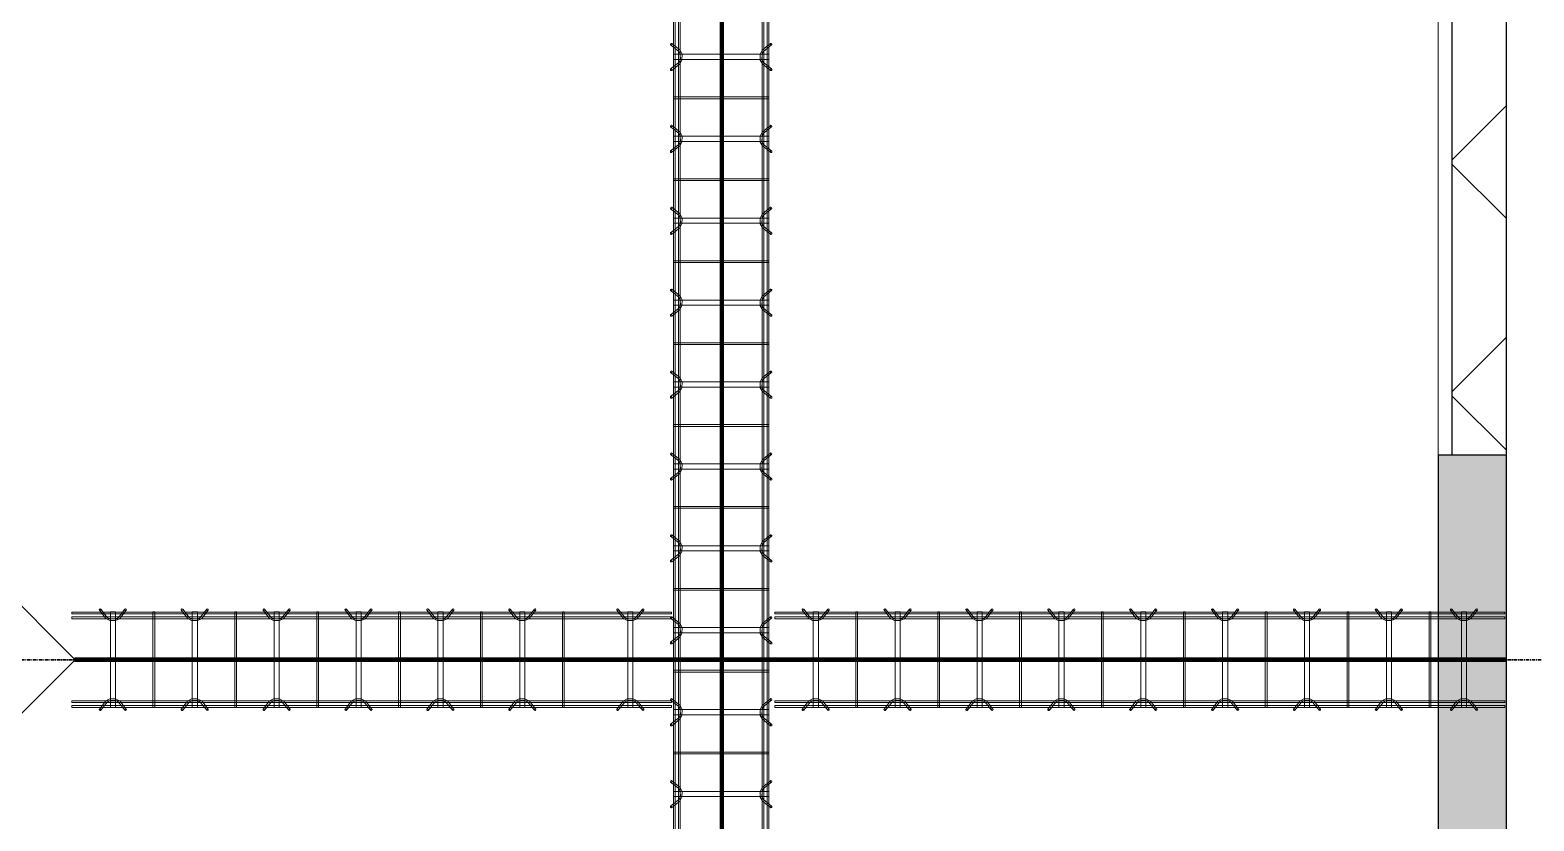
# Model space of a CAD drawing. Header units: inches. Extents: x -19229 to -222, y -6301 to 12387.
# Drawn here: x -2159.7 to -1939.3, y 10815.6 to 10931.4 of the extents above; entities that cross this region are included whole.
import ezdxf

# ---------------------------------------------------------------- set-up
doc = ezdxf.new("R2010")
doc.units = ezdxf.units.IN
doc.header["$MEASUREMENT"] = 0
doc.linetypes.add('Grid Line 1_2_', pattern=[0.875, 0.5, -0.125, 0.125, -0.125])
for name, color, linetype, lineweight in [('A-FLOR', 192, 'Continuous', 9), ('A-GENM', 13, 'Continuous', 9), ('A-WALL-PATT', 111, 'Continuous', 25), ('S-BEAM', 12, 'Continuous', 9), ('S-FNDN', 32, 'Continuous', 9), ('S-GRID', 1, 'Continuous', 9)]:
    doc.layers.add(name, color=color, linetype=linetype, lineweight=lineweight)

# ---------------------------------------------------------------- blocks, each defined once
blk = doc.blocks.new('Dowel bar assembly - Dowel bar assembly-669756-SLAB ON GROUND JOINTS')
at = {"layer": 'S-BEAM'}
for p, q in [((916.02, 2.23), (916.97, 1.03)), ((917.18, 1.19), (916.23, 2.39)), ((919.76, 2.39), (918.81, 1.19)), ((919.01, 1.03), (919.96, 2.23)), ((928.02, 2.23), (928.97, 1.03)), ((929.18, 1.19), (928.23, 2.39)), ((931.76, 2.39), (930.81, 1.19)), ((931.01, 1.03), (931.96, 2.23)), ((940.02, 2.23), (940.97, 1.03)), ((941.18, 1.19), (940.23, 2.39)), ((943.76, 2.39), (942.81, 1.19)), ((943.01, 1.03), (943.96, 2.23)), ((952.02, 2.23), (952.97, 1.03)), ((953.18, 1.19), (952.23, 2.39)), ((955.76, 2.39), (954.81, 1.19)), ((955.01, 1.03), (955.96, 2.23)), ((964.02, 2.23), (964.97, 1.03)), ((965.18, 1.19), (964.23, 2.39)), ((967.76, 2.39), (966.81, 1.19)), ((967.01, 1.03), (967.96, 2.23)), ((976.02, 2.23), (976.97, 1.03)), ((977.18, 1.19), (976.23, 2.39)), ((979.76, 2.39), (978.81, 1.19)), ((979.01, 1.03), (979.96, 2.23)), ((988.02, 2.23), (988.97, 1.03)), ((989.18, 1.19), (988.23, 2.39)), ((991.76, 2.39), (990.81, 1.19)), ((991.01, 1.03), (991.96, 2.23)), ((1000.02, 2.23), (1000.97, 1.03)), ((1001.18, 1.19), (1000.23, 2.39)), ((1003.76, 2.39), (1002.81, 1.19)), ((1003.01, 1.03), (1003.96, 2.23)), ((1012.02, 2.23), (1012.97, 1.03)), ((1013.18, 1.19), (1012.23, 2.39)), ((1015.76, 2.39), (1014.81, 1.19)), ((1015.01, 1.03), (1015.96, 2.23)), ((1024.02, 2.23), (1024.97, 1.03)), ((1025.18, 1.19), (1024.23, 2.39)), ((1027.76, 2.39), (1026.81, 1.19)), ((1027.01, 1.03), (1027.96, 2.23)), ((2175, 1.98), (0, 1.98)), ((0, 1.72), (2175, 1.72)), ((2175, 1.25), (0, 1.25)), ((0, 0.99), (2175, 0.99)), ((917.62, 1.99), (917.62, -12.01)), ((918.38, 1.99), (917.62, 1.99)), ((917.62, 1.99), (918.38, 1.99)), ((918.38, -12.01), (918.38, 1.99)), ((923.87, 1.99), (923.87, -12.01)), ((924.13, 1.99), (923.87, 1.99)), ((923.87, 1.99), (924.13, 1.99)), ((924.13, -12.01), (924.13, 1.99)), ((929.62, 1.99), (929.62, -12.01)), ((930.38, 1.99), (929.62, 1.99)), ((929.62, 1.99), (930.38, 1.99)), ((930.38, -12.01), (930.38, 1.99)), ((935.87, 1.99), (935.87, -12.01)), ((936.13, 1.99), (935.87, 1.99)), ((935.87, 1.99), (936.13, 1.99)), ((936.13, -12.01), (936.13, 1.99)), ((941.62, 1.99), (941.62, -12.01)), ((942.38, 1.99), (941.62, 1.99)), ((941.62, 1.99), (942.38, 1.99)), ((942.38, -12.01), (942.38, 1.99)), ((947.87, 1.99), (947.87, -12.01)), ((948.13, 1.99), (947.87, 1.99)), ((947.87, 1.99), (948.13, 1.99)), ((948.13, -12.01), (948.13, 1.99)), ((953.62, 1.99), (953.62, -12.01)), ((954.38, 1.99), (953.62, 1.99)), ((953.62, 1.99), (954.38, 1.99)), ((954.38, -12.01), (954.38, 1.99)), ((959.87, 1.99), (959.87, -12.01)), ((960.13, 1.99), (959.87, 1.99)), ((959.87, 1.99), (960.13, 1.99)), ((960.13, -12.01), (960.13, 1.99)), ((965.62, 1.99), (965.62, -12.01)), ((966.38, 1.99), (965.62, 1.99)), ((965.62, 1.99), (966.38, 1.99)), ((966.38, -12.01), (966.38, 1.99)), ((971.87, 1.99), (971.87, -12.01)), ((972.13, 1.99), (971.87, 1.99)), ((971.87, 1.99), (972.13, 1.99)), ((972.13, -12.01), (972.13, 1.99)), ((977.62, 1.99), (977.62, -12.01)), ((978.38, 1.99), (977.62, 1.99)), ((977.62, 1.99), (978.38, 1.99)), ((978.38, -12.01), (978.38, 1.99)), ((983.87, 1.99), (983.87, -12.01)), ((984.13, 1.99), (983.87, 1.99)), ((983.87, 1.99), (984.13, 1.99)), ((984.13, -12.01), (984.13, 1.99)), ((989.62, 1.99), (989.62, -12.01)), ((990.38, 1.99), (989.62, 1.99)), ((989.62, 1.99), (990.38, 1.99)), ((990.38, -12.01), (990.38, 1.99)), ((995.87, 1.99), (995.87, -12.01)), ((996.13, 1.99), (995.87, 1.99)), ((995.87, 1.99), (996.13, 1.99)), ((996.13, -12.01), (996.13, 1.99)), ((1001.62, 1.99), (1001.62, -12.01)), ((1002.38, 1.99), (1001.62, 1.99)), ((1001.62, 1.99), (1002.38, 1.99)), ((1002.38, -12.01), (1002.38, 1.99)), ((1007.87, 1.99), (1007.87, -12.01)), ((1008.13, 1.99), (1007.87, 1.99)), ((1007.87, 1.99), (1008.13, 1.99)), ((1008.13, -12.01), (1008.13, 1.99)), ((1013.62, 1.99), (1013.62, -12.01)), ((1014.38, 1.99), (1013.62, 1.99)), ((1013.62, 1.99), (1014.38, 1.99)), ((1014.38, -12.01), (1014.38, 1.99)), ((1019.87, 1.99), (1019.87, -12.01)), ((1020.13, 1.99), (1019.87, 1.99)), ((1019.87, 1.99), (1020.13, 1.99)), ((1020.13, -12.01), (1020.13, 1.99)), ((1025.62, 1.99), (1025.62, -12.01)), ((1026.38, 1.99), (1025.62, 1.99)), ((1025.62, 1.99), (1026.38, 1.99)), ((1026.38, -12.01), (1026.38, 1.99)), ((2175, -11.01), (0, -11.01)), ((0, -11.27), (2175, -11.27)), ((2175, -11.74), (0, -11.74)), ((0, -12), (2175, -12)), ((916.97, -11.05), (916.02, -12.25)), ((916.23, -12.41), (917.18, -11.21)), ((918.38, -12.01), (917.62, -12.01)), ((917.62, -12.01), (918.38, -12.01)), ((918.81, -11.21), (919.76, -12.41)), ((919.96, -12.25), (919.01, -11.05)), ((924.13, -12.01), (923.87, -12.01)), ((923.87, -12.01), (924.13, -12.01)), ((928.97, -11.05), (928.02, -12.25)), ((928.23, -12.41), (929.18, -11.21)), ((930.38, -12.01), (929.62, -12.01)), ((929.62, -12.01), (930.38, -12.01)), ((930.81, -11.21), (931.76, -12.41)), ((931.96, -12.25), (931.01, -11.05)), ((936.13, -12.01), (935.87, -12.01)), ((935.87, -12.01), (936.13, -12.01)), ((940.97, -11.05), (940.02, -12.25)), ((940.23, -12.41), (941.18, -11.21)), ((942.38, -12.01), (941.62, -12.01)), ((941.62, -12.01), (942.38, -12.01)), ((942.81, -11.21), (943.76, -12.41)), ((943.96, -12.25), (943.01, -11.05)), ((948.13, -12.01), (947.87, -12.01)), ((947.87, -12.01), (948.13, -12.01)), ((952.97, -11.05), (952.02, -12.25)), ((952.23, -12.41), (953.18, -11.21)), ((954.38, -12.01), (953.62, -12.01)), ((953.62, -12.01), (954.38, -12.01)), ((954.81, -11.21), (955.76, -12.41)), ((955.96, -12.25), (955.01, -11.05)), ((960.13, -12.01), (959.87, -12.01)), ((959.87, -12.01), (960.13, -12.01)), ((964.97, -11.05), (964.02, -12.25)), ((964.23, -12.41), (965.18, -11.21)), ((966.38, -12.01), (965.62, -12.01)), ((965.62, -12.01), (966.38, -12.01)), ((966.81, -11.21), (967.76, -12.41)), ((967.96, -12.25), (967.01, -11.05)), ((972.13, -12.01), (971.87, -12.01)), ((971.87, -12.01), (972.13, -12.01)), ((976.97, -11.05), (976.02, -12.25)), ((976.23, -12.41), (977.18, -11.21)), ((978.38, -12.01), (977.62, -12.01)), ((977.62, -12.01), (978.38, -12.01)), ((978.81, -11.21), (979.76, -12.41)), ((979.96, -12.25), (979.01, -11.05)), ((984.13, -12.01), (983.87, -12.01)), ((983.87, -12.01), (984.13, -12.01)), ((988.97, -11.05), (988.02, -12.25)), ((988.23, -12.41), (989.18, -11.21)), ((990.38, -12.01), (989.62, -12.01)), ((989.62, -12.01), (990.38, -12.01)), ((990.81, -11.21), (991.76, -12.41)), ((991.96, -12.25), (991.01, -11.05)), ((996.13, -12.01), (995.87, -12.01)), ((995.87, -12.01), (996.13, -12.01)), ((1000.97, -11.05), (1000.02, -12.25)), ((1000.23, -12.41), (1001.18, -11.21)), ((1002.38, -12.01), (1001.62, -12.01)), ((1001.62, -12.01), (1002.38, -12.01)), ((1002.81, -11.21), (1003.76, -12.41)), ((1003.96, -12.25), (1003.01, -11.05)), ((1008.13, -12.01), (1007.87, -12.01)), ((1007.87, -12.01), (1008.13, -12.01)), ((1012.97, -11.05), (1012.02, -12.25)), ((1012.23, -12.41), (1013.18, -11.21)), ((1014.38, -12.01), (1013.62, -12.01)), ((1013.62, -12.01), (1014.38, -12.01)), ((1014.81, -11.21), (1015.76, -12.41)), ((1015.96, -12.25), (1015.01, -11.05)), ((1020.13, -12.01), (1019.87, -12.01)), ((1019.87, -12.01), (1020.13, -12.01)), ((1024.97, -11.05), (1024.02, -12.25)), ((1024.23, -12.41), (1025.18, -11.21)), ((1026.38, -12.01), (1025.62, -12.01)), ((1025.62, -12.01), (1026.38, -12.01)), ((1026.81, -11.21), (1027.76, -12.41)), ((1027.96, -12.25), (1027.01, -11.05))]:
    blk.add_line(p, q, dxfattribs=at)
at = {"layer": 'S-BEAM', "flags": 128}
for points in [[(916.97, 1.03), (917.53, 0.73), (918.39, 0.72), (918.97, 0.99), (919.01, 1.03)], [(917.18, 1.19), (917.62, 0.97), (918.38, 0.98), (918.81, 1.19)], [(928.97, 1.03), (929.53, 0.73), (930.39, 0.72), (930.97, 0.99), (931.01, 1.03)], [(929.18, 1.19), (929.62, 0.97), (930.38, 0.98), (930.81, 1.19)], [(940.97, 1.03), (941.53, 0.73), (942.39, 0.72), (942.97, 0.99), (943.01, 1.03)], [(941.18, 1.19), (941.62, 0.97), (942.38, 0.98), (942.81, 1.19)], [(952.97, 1.03), (953.53, 0.73), (954.39, 0.72), (954.97, 0.99), (955.01, 1.03)], [(953.18, 1.19), (953.62, 0.97), (954.38, 0.98), (954.81, 1.19)], [(964.97, 1.03), (965.53, 0.73), (966.39, 0.72), (966.97, 0.99), (967.01, 1.03)], [(965.18, 1.19), (965.62, 0.97), (966.38, 0.98), (966.81, 1.19)], [(976.97, 1.03), (977.53, 0.73), (978.39, 0.72), (978.97, 0.99), (979.01, 1.03)], [(977.18, 1.19), (977.62, 0.97), (978.38, 0.98), (978.81, 1.19)], [(988.97, 1.03), (989.53, 0.73), (990.39, 0.72), (990.97, 0.99), (991.01, 1.03)], [(989.18, 1.19), (989.62, 0.97), (990.38, 0.98), (990.81, 1.19)], [(1000.97, 1.03), (1001.53, 0.73), (1002.39, 0.72), (1002.97, 0.99), (1003.01, 1.03)], [(1001.18, 1.19), (1001.62, 0.97), (1002.38, 0.98), (1002.81, 1.19)], [(1012.97, 1.03), (1013.53, 0.73), (1014.39, 0.72), (1014.97, 0.99), (1015.01, 1.03)], [(1013.18, 1.19), (1013.62, 0.97), (1014.38, 0.98), (1014.81, 1.19)], [(1024.97, 1.03), (1025.53, 0.73), (1026.39, 0.72), (1026.97, 0.99), (1027.01, 1.03)], [(1025.18, 1.19), (1025.62, 0.97), (1026.38, 0.98), (1026.81, 1.19)], [(916.97, -11.05), (917.53, -10.75), (918.39, -10.74), (918.97, -11.01), (919.01, -11.05)], [(917.18, -11.21), (917.62, -10.99), (918.38, -11), (918.81, -11.21)], [(928.97, -11.05), (929.53, -10.75), (930.39, -10.74), (930.97, -11.01), (931.01, -11.05)], [(929.18, -11.21), (929.62, -10.99), (930.38, -11), (930.81, -11.21)], [(940.97, -11.05), (941.53, -10.75), (942.39, -10.74), (942.97, -11.01), (943.01, -11.05)], [(941.18, -11.21), (941.62, -10.99), (942.38, -11), (942.81, -11.21)], [(952.97, -11.05), (953.53, -10.75), (954.39, -10.74), (954.97, -11.01), (955.01, -11.05)], [(953.18, -11.21), (953.62, -10.99), (954.38, -11), (954.81, -11.21)], [(964.97, -11.05), (965.53, -10.75), (966.39, -10.74), (966.97, -11.01), (967.01, -11.05)], [(965.18, -11.21), (965.62, -10.99), (966.38, -11), (966.81, -11.21)], [(976.97, -11.05), (977.53, -10.75), (978.39, -10.74), (978.97, -11.01), (979.01, -11.05)], [(977.18, -11.21), (977.62, -10.99), (978.38, -11), (978.81, -11.21)], [(988.97, -11.05), (989.53, -10.75), (990.39, -10.74), (990.97, -11.01), (991.01, -11.05)], [(989.18, -11.21), (989.62, -10.99), (990.38, -11), (990.81, -11.21)], [(1000.97, -11.05), (1001.53, -10.75), (1002.39, -10.74), (1002.97, -11.01), (1003.01, -11.05)], [(1001.18, -11.21), (1001.62, -10.99), (1002.38, -11), (1002.81, -11.21)], [(1012.97, -11.05), (1013.53, -10.75), (1014.39, -10.74), (1014.97, -11.01), (1015.01, -11.05)], [(1013.18, -11.21), (1013.62, -10.99), (1014.38, -11), (1014.81, -11.21)], [(1024.97, -11.05), (1025.53, -10.75), (1026.39, -10.74), (1026.97, -11.01), (1027.01, -11.05)], [(1025.18, -11.21), (1025.62, -10.99), (1026.38, -11), (1026.81, -11.21)]]:
    blk.add_lwpolyline(points, dxfattribs=at)
at = {"layer": 'S-BEAM'}
for centre, major_axis, start_param, end_param in [((916.12, 2.31), (0.101, 0.08), 5.709265, 8.850858), ((916.12, 2.31), (0.101, 0.08), 2.567673, 5.709265), ((919.86, 2.31), (-0.101, 0.08), 3.715513, 6.857105), ((919.86, 2.31), (-0.101, 0.08), 0.57392, 3.715513), ((928.12, 2.31), (0.101, 0.08), 5.709265, 8.850858), ((928.12, 2.31), (0.101, 0.08), 2.567673, 5.709265), ((931.86, 2.31), (-0.101, 0.08), 3.715513, 6.857105), ((931.86, 2.31), (-0.101, 0.08), 0.57392, 3.715513), ((940.12, 2.31), (0.101, 0.08), 5.709265, 8.850858), ((940.12, 2.31), (0.101, 0.08), 2.567673, 5.709265), ((943.86, 2.31), (-0.101, 0.08), 3.715513, 6.857105), ((943.86, 2.31), (-0.101, 0.08), 0.57392, 3.715513), ((952.12, 2.31), (0.101, 0.08), 5.709265, 8.850858), ((952.12, 2.31), (0.101, 0.08), 2.567673, 5.709265), ((955.86, 2.31), (-0.101, 0.08), 3.715513, 6.857105), ((955.86, 2.31), (-0.101, 0.08), 0.57392, 3.715513), ((964.12, 2.31), (0.101, 0.08), 5.709265, 8.850858), ((964.12, 2.31), (0.101, 0.08), 2.567673, 5.709265), ((967.86, 2.31), (-0.101, 0.08), 3.715513, 6.857105), ((967.86, 2.31), (-0.101, 0.08), 0.57392, 3.715513), ((976.12, 2.31), (0.101, 0.08), 5.709265, 8.850858), ((976.12, 2.31), (0.101, 0.08), 2.567673, 5.709265), ((979.86, 2.31), (-0.101, 0.08), 3.715513, 6.857105), ((979.86, 2.31), (-0.101, 0.08), 0.57392, 3.715513), ((988.12, 2.31), (0.101, 0.08), 5.709265, 8.850858), ((988.12, 2.31), (0.101, 0.08), 2.567673, 5.709265), ((991.86, 2.31), (-0.101, 0.08), 3.715513, 6.857105), ((991.86, 2.31), (-0.101, 0.08), 0.57392, 3.715513), ((1000.12, 2.31), (0.101, 0.08), 5.709265, 8.850858), ((1000.12, 2.31), (0.101, 0.08), 2.567673, 5.709265), ((1003.86, 2.31), (-0.101, 0.08), 3.715513, 6.857105), ((1003.86, 2.31), (-0.101, 0.08), 0.57392, 3.715513), ((1012.12, 2.31), (0.101, 0.08), 5.709265, 8.850858), ((1012.12, 2.31), (0.101, 0.08), 2.567673, 5.709265), ((1015.86, 2.31), (-0.101, 0.08), 3.715513, 6.857105), ((1015.86, 2.31), (-0.101, 0.08), 0.57392, 3.715513), ((1024.12, 2.31), (0.101, 0.08), 5.709265, 8.850858), ((1024.12, 2.31), (0.101, 0.08), 2.567673, 5.709265), ((1027.86, 2.31), (-0.101, 0.08), 3.715513, 6.857105), ((1027.86, 2.31), (-0.101, 0.08), 0.57392, 3.715513), ((916.12, -12.33), (-0.101, 0.08), 3.715513, 6.857105), ((916.12, -12.33), (-0.101, 0.08), 0.57392, 3.715513), ((919.86, -12.33), (0.101, 0.08), 5.709265, 8.850858), ((919.86, -12.33), (0.101, 0.08), 2.567673, 5.709265), ((928.12, -12.33), (-0.101, 0.08), 3.715513, 6.857105), ((928.12, -12.33), (-0.101, 0.08), 0.57392, 3.715513), ((931.86, -12.33), (0.101, 0.08), 5.709265, 8.850858), ((931.86, -12.33), (0.101, 0.08), 2.567673, 5.709265), ((940.12, -12.33), (-0.101, 0.08), 3.715513, 6.857105), ((940.12, -12.33), (-0.101, 0.08), 0.57392, 3.715513), ((943.86, -12.33), (0.101, 0.08), 5.709265, 8.850858), ((943.86, -12.33), (0.101, 0.08), 2.567673, 5.709265), ((952.12, -12.33), (-0.101, 0.08), 3.715513, 6.857105), ((952.12, -12.33), (-0.101, 0.08), 0.57392, 3.715513), ((955.86, -12.33), (0.101, 0.08), 5.709265, 8.850858), ((955.86, -12.33), (0.101, 0.08), 2.567673, 5.709265), ((964.12, -12.33), (-0.101, 0.08), 3.715513, 6.857105), ((964.12, -12.33), (-0.101, 0.08), 0.57392, 3.715513), ((967.86, -12.33), (0.101, 0.08), 5.709265, 8.850858), ((967.86, -12.33), (0.101, 0.08), 2.567673, 5.709265), ((976.12, -12.33), (-0.101, 0.08), 3.715513, 6.857105), ((976.12, -12.33), (-0.101, 0.08), 0.57392, 3.715513), ((979.86, -12.33), (0.101, 0.08), 5.709265, 8.850858), ((979.86, -12.33), (0.101, 0.08), 2.567673, 5.709265), ((988.12, -12.33), (-0.101, 0.08), 3.715513, 6.857105), ((988.12, -12.33), (-0.101, 0.08), 0.57392, 3.715513), ((991.86, -12.33), (0.101, 0.08), 5.709265, 8.850858), ((991.86, -12.33), (0.101, 0.08), 2.567673, 5.709265), ((1000.12, -12.33), (-0.101, 0.08), 3.715513, 6.857105), ((1000.12, -12.33), (-0.101, 0.08), 0.57392, 3.715513), ((1003.86, -12.33), (0.101, 0.08), 5.709265, 8.850858), ((1003.86, -12.33), (0.101, 0.08), 2.567673, 5.709265), ((1012.12, -12.33), (-0.101, 0.08), 3.715513, 6.857105), ((1012.12, -12.33), (-0.101, 0.08), 0.57392, 3.715513), ((1015.86, -12.33), (0.101, 0.08), 5.709265, 8.850858), ((1015.86, -12.33), (0.101, 0.08), 2.567673, 5.709265), ((1024.12, -12.33), (-0.101, 0.08), 3.715513, 6.857105), ((1024.12, -12.33), (-0.101, 0.08), 0.57392, 3.715513), ((1027.86, -12.33), (0.101, 0.08), 5.709265, 8.850858), ((1027.86, -12.33), (0.101, 0.08), 2.567673, 5.709265)]:
    blk.add_ellipse(centre, major_axis=major_axis, ratio=0.816528, start_param=start_param, end_param=end_param, dxfattribs=at)
blk = doc.blocks.new('Dowel bar assembly - Dowel bar assembly-673280-SLAB ON GROUND JOINTS')
at = {"layer": 'S-BEAM'}
for p, q in [((4.02, 2.23), (4.97, 1.03)), ((5.18, 1.19), (4.23, 2.39)), ((7.76, 2.39), (6.81, 1.19)), ((7.01, 1.03), (7.96, 2.23)), ((16.02, 2.23), (16.97, 1.03)), ((17.18, 1.19), (16.23, 2.39)), ((19.76, 2.39), (18.81, 1.19)), ((19.01, 1.03), (19.96, 2.23)), ((28.02, 2.23), (28.97, 1.03)), ((29.18, 1.19), (28.23, 2.39)), ((31.76, 2.39), (30.81, 1.19)), ((31.01, 1.03), (31.96, 2.23)), ((40.02, 2.23), (40.97, 1.03)), ((41.18, 1.19), (40.23, 2.39)), ((43.76, 2.39), (42.81, 1.19)), ((43.01, 1.03), (43.96, 2.23)), ((52.02, 2.23), (52.97, 1.03)), ((53.18, 1.19), (52.23, 2.39)), ((55.76, 2.39), (54.81, 1.19)), ((55.01, 1.03), (55.96, 2.23)), ((64.02, 2.23), (64.97, 1.03)), ((65.18, 1.19), (64.23, 2.39)), ((67.76, 2.39), (66.81, 1.19)), ((67.01, 1.03), (67.96, 2.23)), ((79.86, 2.23), (80.81, 1.03)), ((81.01, 1.19), (80.06, 2.39)), ((83.6, 2.39), (82.65, 1.19)), ((82.85, 1.03), (83.8, 2.23)), ((87.84, 1.98), (0, 1.98)), ((0, 1.98), (0, 1.72)), ((0, 1.72), (0, 1.98)), ((0, 1.72), (87.84, 1.72)), ((87.84, 1.25), (0, 1.25)), ((0, 0.99), (0, 1.25)), ((0, 1.25), (0, 0.99)), ((0, 0.99), (87.84, 0.99)), ((5.63, 1.99), (5.63, -12.01)), ((6.38, 1.99), (5.63, 1.99)), ((5.63, 1.99), (6.38, 1.99)), ((6.38, -12.01), (6.38, 1.99)), ((11.87, 1.99), (11.87, -12.01)), ((12.13, 1.99), (11.87, 1.99)), ((11.87, 1.99), (12.13, 1.99)), ((12.13, -12.01), (12.13, 1.99)), ((17.63, 1.99), (17.63, -12.01)), ((18.38, 1.99), (17.63, 1.99)), ((17.63, 1.99), (18.38, 1.99)), ((18.38, -12.01), (18.38, 1.99)), ((23.87, 1.99), (23.87, -12.01)), ((24.13, 1.99), (23.87, 1.99)), ((23.87, 1.99), (24.13, 1.99)), ((24.13, -12.01), (24.13, 1.99)), ((29.63, 1.99), (29.63, -12.01)), ((30.38, 1.99), (29.63, 1.99)), ((29.63, 1.99), (30.38, 1.99)), ((30.38, -12.01), (30.38, 1.99)), ((35.87, 1.99), (35.87, -12.01)), ((36.13, 1.99), (35.87, 1.99)), ((35.87, 1.99), (36.13, 1.99)), ((36.13, -12.01), (36.13, 1.99)), ((41.63, 1.99), (41.63, -12.01)), ((42.38, 1.99), (41.63, 1.99)), ((41.63, 1.99), (42.38, 1.99)), ((42.38, -12.01), (42.38, 1.99)), ((47.87, 1.99), (47.87, -12.01)), ((48.13, 1.99), (47.87, 1.99)), ((47.87, 1.99), (48.13, 1.99)), ((48.13, -12.01), (48.13, 1.99)), ((53.63, 1.99), (53.63, -12.01)), ((54.38, 1.99), (53.63, 1.99)), ((53.63, 1.99), (54.38, 1.99)), ((54.38, -12.01), (54.38, 1.99)), ((59.87, 1.99), (59.87, -12.01)), ((60.13, 1.99), (59.87, 1.99)), ((59.87, 1.99), (60.13, 1.99)), ((60.13, -12.01), (60.13, 1.99)), ((65.63, 1.99), (65.63, -12.01)), ((66.38, 1.99), (65.63, 1.99)), ((65.63, 1.99), (66.38, 1.99)), ((66.38, -12.01), (66.38, 1.99)), ((71.87, 1.99), (71.87, -12.01)), ((72.13, 1.99), (71.87, 1.99)), ((71.87, 1.99), (72.13, 1.99)), ((72.13, -12.01), (72.13, 1.99)), ((81.46, 1.99), (81.46, -12.01)), ((82.21, 1.99), (81.46, 1.99)), ((81.46, 1.99), (82.21, 1.99)), ((82.21, -12.01), (82.21, 1.99)), ((87.84, 1.98), (87.84, 1.72)), ((87.84, 1.72), (87.84, 1.98)), ((87.84, 0.99), (87.84, 1.25)), ((87.84, 1.25), (87.84, 0.99)), ((87.84, -11.01), (0, -11.01)), ((0, -11.27), (0, -11.01)), ((0, -11.01), (0, -11.27)), ((87.84, -11.27), (87.84, -11.01)), ((87.84, -11.01), (87.84, -11.27)), ((0, -11.27), (87.84, -11.27)), ((87.84, -11.74), (0, -11.74)), ((0, -12), (0, -11.74)), ((0, -11.74), (0, -12)), ((0, -12), (87.84, -12)), ((4.97, -11.05), (4.02, -12.25)), ((4.23, -12.41), (5.18, -11.21)), ((6.38, -12.01), (5.63, -12.01)), ((5.63, -12.01), (6.38, -12.01)), ((6.81, -11.21), (7.76, -12.41)), ((7.96, -12.25), (7.01, -11.05)), ((12.13, -12.01), (11.87, -12.01)), ((11.87, -12.01), (12.13, -12.01)), ((16.97, -11.05), (16.02, -12.25)), ((16.23, -12.41), (17.18, -11.21)), ((18.38, -12.01), (17.63, -12.01)), ((17.63, -12.01), (18.38, -12.01)), ((18.81, -11.21), (19.76, -12.41)), ((19.96, -12.25), (19.01, -11.05)), ((24.13, -12.01), (23.87, -12.01)), ((23.87, -12.01), (24.13, -12.01)), ((28.97, -11.05), (28.02, -12.25)), ((28.23, -12.41), (29.18, -11.21)), ((30.38, -12.01), (29.63, -12.01)), ((29.63, -12.01), (30.38, -12.01)), ((30.81, -11.21), (31.76, -12.41)), ((31.96, -12.25), (31.01, -11.05)), ((36.13, -12.01), (35.87, -12.01)), ((35.87, -12.01), (36.13, -12.01)), ((40.97, -11.05), (40.02, -12.25)), ((40.23, -12.41), (41.18, -11.21)), ((42.38, -12.01), (41.63, -12.01)), ((41.63, -12.01), (42.38, -12.01)), ((42.81, -11.21), (43.76, -12.41)), ((43.96, -12.25), (43.01, -11.05)), ((48.13, -12.01), (47.87, -12.01)), ((47.87, -12.01), (48.13, -12.01)), ((52.97, -11.05), (52.02, -12.25)), ((52.23, -12.41), (53.18, -11.21)), ((54.38, -12.01), (53.63, -12.01)), ((53.63, -12.01), (54.38, -12.01)), ((54.81, -11.21), (55.76, -12.41)), ((55.96, -12.25), (55.01, -11.05)), ((60.13, -12.01), (59.87, -12.01)), ((59.87, -12.01), (60.13, -12.01)), ((64.97, -11.05), (64.02, -12.25)), ((64.23, -12.41), (65.18, -11.21)), ((66.38, -12.01), (65.63, -12.01)), ((65.63, -12.01), (66.38, -12.01)), ((66.81, -11.21), (67.76, -12.41)), ((67.96, -12.25), (67.01, -11.05)), ((72.13, -12.01), (71.87, -12.01)), ((71.87, -12.01), (72.13, -12.01)), ((80.81, -11.05), (79.86, -12.25)), ((80.06, -12.41), (81.01, -11.21)), ((82.21, -12.01), (81.46, -12.01)), ((81.46, -12.01), (82.21, -12.01)), ((82.65, -11.21), (83.6, -12.41)), ((83.8, -12.25), (82.85, -11.05)), ((87.84, -12), (87.84, -11.74)), ((87.84, -11.74), (87.84, -12))]:
    blk.add_line(p, q, dxfattribs=at)
at = {"layer": 'S-BEAM', "flags": 128}
for points in [[(4.97, 1.03), (5.53, 0.73), (6.39, 0.72), (6.97, 0.99), (7.01, 1.03)], [(5.18, 1.19), (5.62, 0.97), (6.38, 0.98), (6.81, 1.19)], [(16.97, 1.03), (17.53, 0.73), (18.39, 0.72), (18.97, 0.99), (19.01, 1.03)], [(17.18, 1.19), (17.62, 0.97), (18.38, 0.98), (18.81, 1.19)], [(28.97, 1.03), (29.53, 0.73), (30.39, 0.72), (30.97, 0.99), (31.01, 1.03)], [(29.18, 1.19), (29.62, 0.97), (30.38, 0.98), (30.81, 1.19)], [(40.97, 1.03), (41.53, 0.73), (42.39, 0.72), (42.97, 0.99), (43.01, 1.03)], [(41.18, 1.19), (41.62, 0.97), (42.38, 0.98), (42.81, 1.19)], [(52.97, 1.03), (53.53, 0.73), (54.39, 0.72), (54.97, 0.99), (55.01, 1.03)], [(53.18, 1.19), (53.62, 0.97), (54.38, 0.98), (54.81, 1.19)], [(64.97, 1.03), (65.53, 0.73), (66.39, 0.72), (66.97, 0.99), (67.01, 1.03)], [(65.18, 1.19), (65.62, 0.97), (66.38, 0.98), (66.81, 1.19)], [(80.81, 1.03), (81.36, 0.73), (82.22, 0.72), (82.81, 0.99), (82.85, 1.03)], [(81.01, 1.19), (81.46, 0.97), (82.22, 0.98), (82.65, 1.19)], [(4.97, -11.05), (5.53, -10.75), (6.39, -10.74), (6.97, -11.01), (7.01, -11.05)], [(5.18, -11.21), (5.62, -10.99), (6.38, -11), (6.81, -11.21)], [(16.97, -11.05), (17.53, -10.75), (18.39, -10.74), (18.97, -11.01), (19.01, -11.05)], [(17.18, -11.21), (17.62, -10.99), (18.38, -11), (18.81, -11.21)], [(28.97, -11.05), (29.53, -10.75), (30.39, -10.74), (30.97, -11.01), (31.01, -11.05)], [(29.18, -11.21), (29.62, -10.99), (30.38, -11), (30.81, -11.21)], [(40.97, -11.05), (41.53, -10.75), (42.39, -10.74), (42.97, -11.01), (43.01, -11.05)], [(41.18, -11.21), (41.62, -10.99), (42.38, -11), (42.81, -11.21)], [(52.97, -11.05), (53.53, -10.75), (54.39, -10.74), (54.97, -11.01), (55.01, -11.05)], [(53.18, -11.21), (53.62, -10.99), (54.38, -11), (54.81, -11.21)], [(64.97, -11.05), (65.53, -10.75), (66.39, -10.74), (66.97, -11.01), (67.01, -11.05)], [(65.18, -11.21), (65.62, -10.99), (66.38, -11), (66.81, -11.21)], [(80.81, -11.05), (81.36, -10.75), (82.22, -10.74), (82.81, -11.01), (82.85, -11.05)], [(81.01, -11.21), (81.46, -10.99), (82.22, -11), (82.65, -11.21)]]:
    blk.add_lwpolyline(points, dxfattribs=at)
at = {"layer": 'S-BEAM'}
for centre, major_axis, start_param, end_param in [((4.12, 2.31), (0.101, 0.08), 5.709265, 8.850858), ((4.12, 2.31), (0.101, 0.08), 2.567673, 5.709265), ((7.86, 2.31), (-0.101, 0.08), 3.715513, 6.857105), ((7.86, 2.31), (-0.101, 0.08), 0.57392, 3.715513), ((16.12, 2.31), (0.101, 0.08), 5.709265, 8.850858), ((16.12, 2.31), (0.101, 0.08), 2.567673, 5.709265), ((19.86, 2.31), (-0.101, 0.08), 3.715513, 6.857105), ((19.86, 2.31), (-0.101, 0.08), 0.57392, 3.715513), ((28.12, 2.31), (0.101, 0.08), 5.709265, 8.850858), ((28.12, 2.31), (0.101, 0.08), 2.567673, 5.709265), ((31.86, 2.31), (-0.101, 0.08), 3.715513, 6.857105), ((31.86, 2.31), (-0.101, 0.08), 0.57392, 3.715513), ((40.12, 2.31), (0.101, 0.08), 5.709265, 8.850858), ((40.12, 2.31), (0.101, 0.08), 2.567673, 5.709265), ((43.86, 2.31), (-0.101, 0.08), 3.715513, 6.857105), ((43.86, 2.31), (-0.101, 0.08), 0.57392, 3.715513), ((52.12, 2.31), (0.101, 0.08), 5.709265, 8.850858), ((52.12, 2.31), (0.101, 0.08), 2.567673, 5.709265), ((55.86, 2.31), (-0.101, 0.08), 3.715513, 6.857105), ((55.86, 2.31), (-0.101, 0.08), 0.57392, 3.715513), ((64.12, 2.31), (0.101, 0.08), 5.709265, 8.850858), ((64.12, 2.31), (0.101, 0.08), 2.567673, 5.709265), ((67.86, 2.31), (-0.101, 0.08), 3.715513, 6.857105), ((67.86, 2.31), (-0.101, 0.08), 0.57392, 3.715513), ((79.96, 2.31), (0.101, 0.08), 5.709265, 8.850858), ((79.96, 2.31), (0.101, 0.08), 2.567673, 5.709265), ((83.7, 2.31), (-0.101, 0.08), 3.715513, 6.857105), ((83.7, 2.31), (-0.101, 0.08), 0.57392, 3.715513), ((4.12, -12.33), (-0.101, 0.08), 3.715513, 6.857105), ((4.12, -12.33), (-0.101, 0.08), 0.57392, 3.715513), ((7.86, -12.33), (0.101, 0.08), 5.709265, 8.850858), ((7.86, -12.33), (0.101, 0.08), 2.567673, 5.709265), ((16.12, -12.33), (-0.101, 0.08), 3.715513, 6.857105), ((16.12, -12.33), (-0.101, 0.08), 0.57392, 3.715513), ((19.86, -12.33), (0.101, 0.08), 5.709265, 8.850858), ((19.86, -12.33), (0.101, 0.08), 2.567673, 5.709265), ((28.12, -12.33), (-0.101, 0.08), 3.715513, 6.857105), ((28.12, -12.33), (-0.101, 0.08), 0.57392, 3.715513), ((31.86, -12.33), (0.101, 0.08), 5.709265, 8.850858), ((31.86, -12.33), (0.101, 0.08), 2.567673, 5.709265), ((40.12, -12.33), (-0.101, 0.08), 3.715513, 6.857105), ((40.12, -12.33), (-0.101, 0.08), 0.57392, 3.715513), ((43.86, -12.33), (0.101, 0.08), 5.709265, 8.850858), ((43.86, -12.33), (0.101, 0.08), 2.567673, 5.709265), ((52.12, -12.33), (-0.101, 0.08), 3.715513, 6.857105), ((52.12, -12.33), (-0.101, 0.08), 0.57392, 3.715513), ((55.86, -12.33), (0.101, 0.08), 5.709265, 8.850858), ((55.86, -12.33), (0.101, 0.08), 2.567673, 5.709265), ((64.12, -12.33), (-0.101, 0.08), 3.715513, 6.857105), ((64.12, -12.33), (-0.101, 0.08), 0.57392, 3.715513), ((67.86, -12.33), (0.101, 0.08), 5.709265, 8.850858), ((67.86, -12.33), (0.101, 0.08), 2.567673, 5.709265), ((79.96, -12.33), (-0.101, 0.08), 3.715513, 6.857105), ((79.96, -12.33), (-0.101, 0.08), 0.57392, 3.715513), ((83.7, -12.33), (0.101, 0.08), 5.709265, 8.850858), ((83.7, -12.33), (0.101, 0.08), 2.567673, 5.709265)]:
    blk.add_ellipse(centre, major_axis=major_axis, ratio=0.816528, start_param=start_param, end_param=end_param, dxfattribs=at)
blk = doc.blocks.new('Dowel bar assembly - Dowel bar assembly-673393-SLAB ON GROUND JOINTS')
at = {"layer": 'S-BEAM'}
for p, q in [((4.02, 2.23), (4.97, 1.03)), ((5.18, 1.19), (4.23, 2.39)), ((7.76, 2.39), (6.81, 1.19)), ((7.01, 1.03), (7.96, 2.23)), ((16.02, 2.23), (16.97, 1.03)), ((17.18, 1.19), (16.23, 2.39)), ((19.76, 2.39), (18.81, 1.19)), ((19.01, 1.03), (19.96, 2.23)), ((28.02, 2.23), (28.97, 1.03)), ((29.18, 1.19), (28.23, 2.39)), ((31.76, 2.39), (30.81, 1.19)), ((31.01, 1.03), (31.96, 2.23)), ((40.02, 2.23), (40.97, 1.03)), ((41.18, 1.19), (40.23, 2.39)), ((43.76, 2.39), (42.81, 1.19)), ((43.01, 1.03), (43.96, 2.23)), ((52.02, 2.23), (52.97, 1.03)), ((53.18, 1.19), (52.23, 2.39)), ((55.76, 2.39), (54.81, 1.19)), ((55.01, 1.03), (55.96, 2.23)), ((64.02, 2.23), (64.97, 1.03)), ((65.18, 1.19), (64.23, 2.39)), ((67.76, 2.39), (66.81, 1.19)), ((67.01, 1.03), (67.96, 2.23)), ((76.02, 2.23), (76.97, 1.03)), ((77.18, 1.19), (76.23, 2.39)), ((79.76, 2.39), (78.81, 1.19)), ((79.01, 1.03), (79.96, 2.23)), ((88.02, 2.23), (88.97, 1.03)), ((89.18, 1.19), (88.23, 2.39)), ((91.76, 2.39), (90.81, 1.19)), ((91.01, 1.03), (91.96, 2.23)), ((99.02, 2.23), (99.97, 1.03)), ((100.18, 1.19), (99.23, 2.39)), ((102.76, 2.39), (101.81, 1.19)), ((102.01, 1.03), (102.96, 2.23)), ((107, 1.98), (0, 1.98)), ((0, 1.98), (0, 1.72)), ((0, 1.72), (0, 1.98)), ((0, 1.72), (107, 1.72)), ((107, 1.25), (0, 1.25)), ((0, 0.99), (0, 1.25)), ((0, 1.25), (0, 0.99)), ((0, 0.99), (107, 0.99)), ((5.63, 1.99), (5.63, -12.01)), ((6.38, 1.99), (5.63, 1.99)), ((5.63, 1.99), (6.38, 1.99)), ((6.38, -12.01), (6.38, 1.99)), ((11.87, 1.99), (11.87, -12.01)), ((12.13, 1.99), (11.87, 1.99)), ((11.87, 1.99), (12.13, 1.99)), ((12.13, -12.01), (12.13, 1.99)), ((17.63, 1.99), (17.63, -12.01)), ((18.38, 1.99), (17.63, 1.99)), ((17.63, 1.99), (18.38, 1.99)), ((18.38, -12.01), (18.38, 1.99)), ((23.87, 1.99), (23.87, -12.01)), ((24.13, 1.99), (23.87, 1.99)), ((23.87, 1.99), (24.13, 1.99)), ((24.13, -12.01), (24.13, 1.99)), ((29.63, 1.99), (29.63, -12.01)), ((30.38, 1.99), (29.63, 1.99)), ((29.63, 1.99), (30.38, 1.99)), ((30.38, -12.01), (30.38, 1.99)), ((35.87, 1.99), (35.87, -12.01)), ((36.13, 1.99), (35.87, 1.99)), ((35.87, 1.99), (36.13, 1.99)), ((36.13, -12.01), (36.13, 1.99)), ((41.63, 1.99), (41.63, -12.01)), ((42.38, 1.99), (41.63, 1.99)), ((41.63, 1.99), (42.38, 1.99)), ((42.38, -12.01), (42.38, 1.99)), ((47.87, 1.99), (47.87, -12.01)), ((48.13, 1.99), (47.87, 1.99)), ((47.87, 1.99), (48.13, 1.99)), ((48.13, -12.01), (48.13, 1.99)), ((53.63, 1.99), (53.63, -12.01)), ((54.38, 1.99), (53.63, 1.99)), ((53.63, 1.99), (54.38, 1.99)), ((54.38, -12.01), (54.38, 1.99)), ((59.87, 1.99), (59.87, -12.01)), ((60.13, 1.99), (59.87, 1.99)), ((59.87, 1.99), (60.13, 1.99)), ((60.13, -12.01), (60.13, 1.99)), ((65.63, 1.99), (65.63, -12.01)), ((66.38, 1.99), (65.63, 1.99)), ((65.63, 1.99), (66.38, 1.99)), ((66.38, -12.01), (66.38, 1.99)), ((71.87, 1.99), (71.87, -12.01)), ((72.13, 1.99), (71.87, 1.99)), ((71.87, 1.99), (72.13, 1.99)), ((72.13, -12.01), (72.13, 1.99)), ((77.63, 1.99), (77.63, -12.01)), ((78.38, 1.99), (77.63, 1.99)), ((77.63, 1.99), (78.38, 1.99)), ((78.38, -12.01), (78.38, 1.99)), ((83.87, 1.99), (83.87, -12.01)), ((84.13, 1.99), (83.87, 1.99)), ((83.87, 1.99), (84.13, 1.99)), ((84.13, -12.01), (84.13, 1.99)), ((89.63, 1.99), (89.63, -12.01)), ((90.38, 1.99), (89.63, 1.99)), ((89.63, 1.99), (90.38, 1.99)), ((90.38, -12.01), (90.38, 1.99)), ((95.87, 1.99), (95.87, -12.01)), ((96.13, 1.99), (95.87, 1.99)), ((95.87, 1.99), (96.13, 1.99)), ((96.13, -12.01), (96.13, 1.99)), ((100.63, 1.99), (100.63, -12.01)), ((101.38, 1.99), (100.63, 1.99)), ((100.63, 1.99), (101.38, 1.99)), ((101.38, -12.01), (101.38, 1.99)), ((107, 1.98), (107, 1.72)), ((107, 1.72), (107, 1.98)), ((107, 0.99), (107, 1.25)), ((107, 1.25), (107, 0.99)), ((107, -11.01), (0, -11.01)), ((0, -11.27), (0, -11.01)), ((0, -11.01), (0, -11.27)), ((107, -11.27), (107, -11.01)), ((107, -11.01), (107, -11.27)), ((0, -11.27), (107, -11.27)), ((107, -11.74), (0, -11.74)), ((0, -12), (0, -11.74)), ((0, -11.74), (0, -12)), ((0, -12), (107, -12)), ((4.97, -11.05), (4.02, -12.25)), ((4.23, -12.41), (5.18, -11.21)), ((6.38, -12.01), (5.63, -12.01)), ((5.63, -12.01), (6.38, -12.01)), ((6.81, -11.21), (7.76, -12.41)), ((7.96, -12.25), (7.01, -11.05)), ((12.13, -12.01), (11.87, -12.01)), ((11.87, -12.01), (12.13, -12.01)), ((16.97, -11.05), (16.02, -12.25)), ((16.23, -12.41), (17.18, -11.21)), ((18.38, -12.01), (17.63, -12.01)), ((17.63, -12.01), (18.38, -12.01)), ((18.81, -11.21), (19.76, -12.41)), ((19.96, -12.25), (19.01, -11.05)), ((24.13, -12.01), (23.87, -12.01)), ((23.87, -12.01), (24.13, -12.01)), ((28.97, -11.05), (28.02, -12.25)), ((28.23, -12.41), (29.18, -11.21)), ((30.38, -12.01), (29.63, -12.01)), ((29.63, -12.01), (30.38, -12.01)), ((30.81, -11.21), (31.76, -12.41)), ((31.96, -12.25), (31.01, -11.05)), ((36.13, -12.01), (35.87, -12.01)), ((35.87, -12.01), (36.13, -12.01)), ((40.97, -11.05), (40.02, -12.25)), ((40.23, -12.41), (41.18, -11.21)), ((42.38, -12.01), (41.63, -12.01)), ((41.63, -12.01), (42.38, -12.01)), ((42.81, -11.21), (43.76, -12.41)), ((43.96, -12.25), (43.01, -11.05)), ((48.13, -12.01), (47.87, -12.01)), ((47.87, -12.01), (48.13, -12.01)), ((52.97, -11.05), (52.02, -12.25)), ((52.23, -12.41), (53.18, -11.21)), ((54.38, -12.01), (53.63, -12.01)), ((53.63, -12.01), (54.38, -12.01)), ((54.81, -11.21), (55.76, -12.41)), ((55.96, -12.25), (55.01, -11.05)), ((60.13, -12.01), (59.87, -12.01)), ((59.87, -12.01), (60.13, -12.01)), ((64.97, -11.05), (64.02, -12.25)), ((64.23, -12.41), (65.18, -11.21)), ((66.38, -12.01), (65.63, -12.01)), ((65.63, -12.01), (66.38, -12.01)), ((66.81, -11.21), (67.76, -12.41)), ((67.96, -12.25), (67.01, -11.05)), ((72.13, -12.01), (71.87, -12.01)), ((71.87, -12.01), (72.13, -12.01)), ((76.97, -11.05), (76.02, -12.25)), ((76.23, -12.41), (77.18, -11.21)), ((78.38, -12.01), (77.63, -12.01)), ((77.63, -12.01), (78.38, -12.01)), ((78.81, -11.21), (79.76, -12.41)), ((79.96, -12.25), (79.01, -11.05)), ((84.13, -12.01), (83.87, -12.01)), ((83.87, -12.01), (84.13, -12.01)), ((88.97, -11.05), (88.02, -12.25)), ((88.23, -12.41), (89.18, -11.21)), ((90.38, -12.01), (89.63, -12.01)), ((89.63, -12.01), (90.38, -12.01)), ((90.81, -11.21), (91.76, -12.41)), ((91.96, -12.25), (91.01, -11.05)), ((96.13, -12.01), (95.87, -12.01)), ((95.87, -12.01), (96.13, -12.01)), ((99.97, -11.05), (99.02, -12.25)), ((99.23, -12.41), (100.18, -11.21)), ((101.38, -12.01), (100.63, -12.01)), ((100.63, -12.01), (101.38, -12.01)), ((101.81, -11.21), (102.76, -12.41)), ((102.96, -12.25), (102.01, -11.05)), ((107, -12), (107, -11.74)), ((107, -11.74), (107, -12))]:
    blk.add_line(p, q, dxfattribs=at)
at = {"layer": 'S-BEAM', "flags": 128}
for points in [[(4.97, 1.03), (5.53, 0.73), (6.39, 0.72), (6.97, 0.99), (7.01, 1.03)], [(5.18, 1.19), (5.62, 0.97), (6.38, 0.98), (6.81, 1.19)], [(16.97, 1.03), (17.53, 0.73), (18.39, 0.72), (18.97, 0.99), (19.01, 1.03)], [(17.18, 1.19), (17.62, 0.97), (18.38, 0.98), (18.81, 1.19)], [(28.97, 1.03), (29.53, 0.73), (30.39, 0.72), (30.97, 0.99), (31.01, 1.03)], [(29.18, 1.19), (29.62, 0.97), (30.38, 0.98), (30.81, 1.19)], [(40.97, 1.03), (41.53, 0.73), (42.39, 0.72), (42.97, 0.99), (43.01, 1.03)], [(41.18, 1.19), (41.62, 0.97), (42.38, 0.98), (42.81, 1.19)], [(52.97, 1.03), (53.53, 0.73), (54.39, 0.72), (54.97, 0.99), (55.01, 1.03)], [(53.18, 1.19), (53.62, 0.97), (54.38, 0.98), (54.81, 1.19)], [(64.97, 1.03), (65.53, 0.73), (66.39, 0.72), (66.97, 0.99), (67.01, 1.03)], [(65.18, 1.19), (65.62, 0.97), (66.38, 0.98), (66.81, 1.19)], [(76.97, 1.03), (77.53, 0.73), (78.39, 0.72), (78.97, 0.99), (79.01, 1.03)], [(77.18, 1.19), (77.62, 0.97), (78.38, 0.98), (78.81, 1.19)], [(88.97, 1.03), (89.53, 0.73), (90.39, 0.72), (90.97, 0.99), (91.01, 1.03)], [(89.18, 1.19), (89.62, 0.97), (90.38, 0.98), (90.81, 1.19)], [(99.97, 1.03), (100.53, 0.73), (101.39, 0.72), (101.97, 0.99), (102.01, 1.03)], [(100.18, 1.19), (100.62, 0.97), (101.38, 0.98), (101.81, 1.19)], [(4.97, -11.05), (5.53, -10.75), (6.39, -10.74), (6.97, -11.01), (7.01, -11.05)], [(5.18, -11.21), (5.62, -10.99), (6.38, -11), (6.81, -11.21)], [(16.97, -11.05), (17.53, -10.75), (18.39, -10.74), (18.97, -11.01), (19.01, -11.05)], [(17.18, -11.21), (17.62, -10.99), (18.38, -11), (18.81, -11.21)], [(28.97, -11.05), (29.53, -10.75), (30.39, -10.74), (30.97, -11.01), (31.01, -11.05)], [(29.18, -11.21), (29.62, -10.99), (30.38, -11), (30.81, -11.21)], [(40.97, -11.05), (41.53, -10.75), (42.39, -10.74), (42.97, -11.01), (43.01, -11.05)], [(41.18, -11.21), (41.62, -10.99), (42.38, -11), (42.81, -11.21)], [(52.97, -11.05), (53.53, -10.75), (54.39, -10.74), (54.97, -11.01), (55.01, -11.05)], [(53.18, -11.21), (53.62, -10.99), (54.38, -11), (54.81, -11.21)], [(64.97, -11.05), (65.53, -10.75), (66.39, -10.74), (66.97, -11.01), (67.01, -11.05)], [(65.18, -11.21), (65.62, -10.99), (66.38, -11), (66.81, -11.21)], [(76.97, -11.05), (77.53, -10.75), (78.39, -10.74), (78.97, -11.01), (79.01, -11.05)], [(77.18, -11.21), (77.62, -10.99), (78.38, -11), (78.81, -11.21)], [(88.97, -11.05), (89.53, -10.75), (90.39, -10.74), (90.97, -11.01), (91.01, -11.05)], [(89.18, -11.21), (89.62, -10.99), (90.38, -11), (90.81, -11.21)], [(99.97, -11.05), (100.53, -10.75), (101.39, -10.74), (101.97, -11.01), (102.01, -11.05)], [(100.18, -11.21), (100.62, -10.99), (101.38, -11), (101.81, -11.21)]]:
    blk.add_lwpolyline(points, dxfattribs=at)
at = {"layer": 'S-BEAM'}
for centre, major_axis, start_param, end_param in [((4.12, 2.31), (0.101, 0.08), 5.709265, 8.850858), ((4.12, 2.31), (0.101, 0.08), 2.567673, 5.709265), ((7.86, 2.31), (-0.101, 0.08), 3.715513, 6.857105), ((7.86, 2.31), (-0.101, 0.08), 0.57392, 3.715513), ((16.12, 2.31), (0.101, 0.08), 5.709265, 8.850858), ((16.12, 2.31), (0.101, 0.08), 2.567673, 5.709265), ((19.86, 2.31), (-0.101, 0.08), 3.715513, 6.857105), ((19.86, 2.31), (-0.101, 0.08), 0.57392, 3.715513), ((28.12, 2.31), (0.101, 0.08), 5.709265, 8.850858), ((28.12, 2.31), (0.101, 0.08), 2.567673, 5.709265), ((31.86, 2.31), (-0.101, 0.08), 3.715513, 6.857105), ((31.86, 2.31), (-0.101, 0.08), 0.57392, 3.715513), ((40.12, 2.31), (0.101, 0.08), 5.709265, 8.850858), ((40.12, 2.31), (0.101, 0.08), 2.567673, 5.709265), ((43.86, 2.31), (-0.101, 0.08), 3.715513, 6.857105), ((43.86, 2.31), (-0.101, 0.08), 0.57392, 3.715513), ((52.12, 2.31), (0.101, 0.08), 5.709265, 8.850858), ((52.12, 2.31), (0.101, 0.08), 2.567673, 5.709265), ((55.86, 2.31), (-0.101, 0.08), 3.715513, 6.857105), ((55.86, 2.31), (-0.101, 0.08), 0.57392, 3.715513), ((64.12, 2.31), (0.101, 0.08), 5.709265, 8.850858), ((64.12, 2.31), (0.101, 0.08), 2.567673, 5.709265), ((67.86, 2.31), (-0.101, 0.08), 3.715513, 6.857105), ((67.86, 2.31), (-0.101, 0.08), 0.57392, 3.715513), ((76.12, 2.31), (0.101, 0.08), 5.709265, 8.850858), ((76.12, 2.31), (0.101, 0.08), 2.567673, 5.709265), ((79.86, 2.31), (-0.101, 0.08), 3.715513, 6.857105), ((79.86, 2.31), (-0.101, 0.08), 0.57392, 3.715513), ((88.12, 2.31), (0.101, 0.08), 5.709265, 8.850858), ((88.12, 2.31), (0.101, 0.08), 2.567673, 5.709265), ((91.86, 2.31), (-0.101, 0.08), 3.715513, 6.857105), ((91.86, 2.31), (-0.101, 0.08), 0.57392, 3.715513), ((99.12, 2.31), (0.101, 0.08), 5.709265, 8.850858), ((99.12, 2.31), (0.101, 0.08), 2.567673, 5.709265), ((102.86, 2.31), (-0.101, 0.08), 3.715513, 6.857105), ((102.86, 2.31), (-0.101, 0.08), 0.57392, 3.715513), ((4.12, -12.33), (-0.101, 0.08), 3.715513, 6.857105), ((4.12, -12.33), (-0.101, 0.08), 0.57392, 3.715513), ((7.86, -12.33), (0.101, 0.08), 5.709265, 8.850858), ((7.86, -12.33), (0.101, 0.08), 2.567673, 5.709265), ((16.12, -12.33), (-0.101, 0.08), 3.715513, 6.857105), ((16.12, -12.33), (-0.101, 0.08), 0.57392, 3.715513), ((19.86, -12.33), (0.101, 0.08), 5.709265, 8.850858), ((19.86, -12.33), (0.101, 0.08), 2.567673, 5.709265), ((28.12, -12.33), (-0.101, 0.08), 3.715513, 6.857105), ((28.12, -12.33), (-0.101, 0.08), 0.57392, 3.715513), ((31.86, -12.33), (0.101, 0.08), 5.709265, 8.850858), ((31.86, -12.33), (0.101, 0.08), 2.567673, 5.709265), ((40.12, -12.33), (-0.101, 0.08), 3.715513, 6.857105), ((40.12, -12.33), (-0.101, 0.08), 0.57392, 3.715513), ((43.86, -12.33), (0.101, 0.08), 5.709265, 8.850858), ((43.86, -12.33), (0.101, 0.08), 2.567673, 5.709265), ((52.12, -12.33), (-0.101, 0.08), 3.715513, 6.857105), ((52.12, -12.33), (-0.101, 0.08), 0.57392, 3.715513), ((55.86, -12.33), (0.101, 0.08), 5.709265, 8.850858), ((55.86, -12.33), (0.101, 0.08), 2.567673, 5.709265), ((64.12, -12.33), (-0.101, 0.08), 3.715513, 6.857105), ((64.12, -12.33), (-0.101, 0.08), 0.57392, 3.715513), ((67.86, -12.33), (0.101, 0.08), 5.709265, 8.850858), ((67.86, -12.33), (0.101, 0.08), 2.567673, 5.709265), ((76.12, -12.33), (-0.101, 0.08), 3.715513, 6.857105), ((76.12, -12.33), (-0.101, 0.08), 0.57392, 3.715513), ((79.86, -12.33), (0.101, 0.08), 5.709265, 8.850858), ((79.86, -12.33), (0.101, 0.08), 2.567673, 5.709265), ((88.12, -12.33), (-0.101, 0.08), 3.715513, 6.857105), ((88.12, -12.33), (-0.101, 0.08), 0.57392, 3.715513), ((91.86, -12.33), (0.101, 0.08), 5.709265, 8.850858), ((91.86, -12.33), (0.101, 0.08), 2.567673, 5.709265), ((99.12, -12.33), (-0.101, 0.08), 3.715513, 6.857105), ((99.12, -12.33), (-0.101, 0.08), 0.57392, 3.715513), ((102.86, -12.33), (0.101, 0.08), 5.709265, 8.850858), ((102.86, -12.33), (0.101, 0.08), 2.567673, 5.709265)]:
    blk.add_ellipse(centre, major_axis=major_axis, ratio=0.816528, start_param=start_param, end_param=end_param, dxfattribs=at)

msp = doc.modelspace()

# ---------------------------------------------------------------- hatches: boundary and pattern name
at = {"layer": 'A-WALL-PATT', "lineweight": 9}
h = msp.add_hatch(dxfattribs=at)
h.set_pattern_fill('FP_1', color=256, style=0, pattern_type=2)
h.set_pattern_definition([(50, (0, 0), (55.0854, -4.81984), [5.76, -63.36]), (355, (0, 0), (-10.6557, 57.76853), [4.608, -50.688]), (100.451, (4.59, -0.4), (44.42947, 52.94866), [4.895, -53.848]), (46.184, (0, 15.36), (81.96444, -12.71212), [8.64, -95.04]), (96.636, (6.83, 14.3), (71.7815, 74.8124), [7.343, -80.772]), (351.184, (0, 15.36), (71.78195, 74.81243), [6.912, -76.032]), (21, (7.68, 11.52), (45.84207, -30.92146), [5.76, -63.36]), (326, (7.68, 11.52), (18.68706, 55.69148), [4.608, -50.688]), (71.451, (11.5, 8.943), (64.5289, 24.7701), [4.895, -53.848]), (37.5, (0, 0), (0.933895, 25.566816), [2.534, -47.539, 2.534, -48.922, -50.88]), (37.5, (0, 0), (0.933895, 25.566816), [-101.53, 2.534, -48.346]), (7.5, (0, 0), (20.20404, 30.2913), [2.534, -26.803, 2.534, -46.387, -19.392]), (7.5, (0, 0), (20.20404, 30.2913), [-78.259, 2.534, -16.858]), (327.5, (-17.126, 0), (40.997785, -1.732403), [2.534, -16.666, 2.534, -57.37, -79.488]), (327.5, (-17.126, 0), (40.997785, -1.732403), [-79.104, 2.534, -76.954]), (317.5, (-24.806, 0), (44.78888, 7.68784), [2.534, -22.426, 2.534, -37.248, -56.448]), (317.5, (-24.806, 0), (44.78888, 7.68784), [-64.742, 2.534, -53.914])])
h.paths.add_polyline_path([(-1943.32374, 11847.1894), (-1953.32374, 11847.1894), (-1953.32374, 12077.1894), (-1953.32374, 12087.1894), (-1943.32374, 12087.1894)], flags=0)
h.paths.add_polyline_path([(-1943.32374, 11157.1894), (-1953.32374, 11157.1894), (-1953.32374, 11559.1894), (-1943.32374, 11559.1894)], flags=0)
h.paths.add_polyline_path([(-1943.32374, 10461.1894), (-1953.32374, 10461.1894), (-1953.32374, 10869.1894), (-1943.32374, 10869.1894)], flags=0)
h.paths.add_polyline_path([(-1943.32374, 9891.1894), (-1953.32374, 9891.1894), (-1953.32374, 9901.1894), (-1953.32374, 10173.1894), (-1943.32374, 10173.1894)], flags=0)
h = msp.add_hatch(dxfattribs=at)
h.set_pattern_fill('FP_2', color=256, style=0, pattern_type=2)
h.set_pattern_definition([(45, (0, 0), (-16.970563, 16.970563), []), (135, (0, 0), (-16.970563, -16.970563), [])])
h.paths.add_polyline_path([(-1943.32374, 10869.1894), (-1951.32374, 10869.1894), (-1951.32374, 11157.1894), (-1943.32374, 11157.1894)], flags=0)

# ---------------------------------------------------------------- linework, layer by layer
at = {"layer": 'A-FLOR'}
for p, q in [((-1953.32374, 11847.1894), (-1953.32374, 10173.1894)), ((-2173.32374, 10859.43204), (-2153.0811, 10839.1894)), ((-2153.0811, 10839.1894), (-2173.32374, 10818.94676))]:
    msp.add_line(p, q, dxfattribs=at)
at = {"layer": 'A-GENM'}
for p, q in [((-2058.58036, 9901.1894), (-2058.58036, 12077.1894)), ((-2058.52059, 12077.1894), (-2058.52059, 9901.1894)), ((-2058.52059, 12077.1894), (-2058.52059, 9901.1894)), ((-2058.50273, 12077.1894), (-2058.50273, 9901.1894)), ((-2058.49348, 9901.1894), (-2058.49348, 12077.1894)), ((-2058.48122, 9901.1894), (-2058.48122, 12077.1894)), ((-2058.48122, 12077.1894), (-2058.48122, 9901.1894)), ((-2058.41585, 9901.1894), (-2058.41585, 12077.1894)), ((-2058.36718, 9901.1894), (-2058.36718, 12077.1894)), ((-2058.2803, 12077.1894), (-2058.2803, 9901.1894)), ((-2058.16626, 9901.1894), (-2058.16626, 12077.1894)), ((-2058.16626, 9901.1894), (-2058.16626, 12077.1894)), ((-2058.15869, 9901.1894), (-2058.15869, 12077.1894)), ((-2058.15717, 9901.1894), (-2058.15717, 12077.1894)), ((-2058.12689, 12077.1894), (-2058.12689, 9901.1894)), ((-2058.12689, 12077.1894), (-2058.12689, 9901.1894)), ((-2058.07181, 9901.1894), (-2058.07181, 12077.1894)), ((-2058.07029, 9901.1894), (-2058.07029, 12077.1894)), ((-2153.127, 10839.23284), (-2153.127, 10839.44285)), ((-2153.127, 10839.44285), (-2153.127, 10839.01965)), ((-1943.32374, 10839.44285), (-2153.127, 10839.44285)), ((-2153.127, 10839.01965), (-2153.127, 10839.44133)), ((-2153.127, 10839.44133), (-2153.127, 10839.09729)), ((-1943.32374, 10839.44133), (-2153.127, 10839.44133)), ((-2153.127, 10838.99255), (-2153.127, 10839.38625)), ((-2153.127, 10839.38625), (-2153.127, 10839.34688)), ((-2153.127, 10839.38625), (-1943.32374, 10839.38625)), ((-2153.127, 10839.38625), (-1943.32374, 10839.38625)), ((-2153.127, 10838.93277), (-2153.127, 10839.35597)), ((-2153.127, 10839.35597), (-2153.127, 10839.14596)), ((-1943.32374, 10839.35597), (-2153.127, 10839.35597)), ((-2153.127, 10839.01041), (-2153.127, 10839.35445)), ((-2153.127, 10839.35445), (-2153.127, 10838.93277)), ((-1943.32374, 10839.35445), (-2153.127, 10839.35445)), ((-2153.127, 10839.34688), (-2153.127, 10839.03192)), ((-1943.32374, 10839.34688), (-2153.127, 10839.34688)), ((-1943.32374, 10839.34688), (-2153.127, 10839.34688)), ((-2153.127, 10839.14596), (-2153.127, 10839.23284)), ((-2153.127, 10839.23284), (-1943.32374, 10839.23284)), ((-1943.32374, 10839.14596), (-2153.127, 10839.14596)), ((-2153.127, 10839.09729), (-2153.127, 10839.01041)), ((-1943.32374, 10839.09729), (-2153.127, 10839.09729)), ((-2153.127, 10839.03192), (-2153.127, 10838.99255)), ((-1943.32374, 10839.03192), (-2153.127, 10839.03192)), ((-2153.127, 10839.03192), (-1943.32374, 10839.03192)), ((-1943.32374, 10839.01965), (-2153.127, 10839.01965)), ((-2153.127, 10839.01041), (-1943.32374, 10839.01041)), ((-2153.127, 10838.99255), (-1943.32374, 10838.99255)), ((-2153.127, 10838.99255), (-1943.32374, 10838.99255)), ((-1943.32374, 10838.93277), (-2153.127, 10838.93277)), ((-1943.32374, 10839.01965), (-1943.32374, 10839.44285)), ((-1943.32374, 10839.44285), (-1943.32374, 10839.23284)), ((-1943.32374, 10839.09729), (-1943.32374, 10839.44133)), ((-1943.32374, 10839.44133), (-1943.32374, 10839.01965)), ((-1943.32374, 10839.34688), (-1943.32374, 10839.38625)), ((-1943.32374, 10839.38625), (-1943.32374, 10838.99255)), ((-1943.32374, 10839.14596), (-1943.32374, 10839.35597)), ((-1943.32374, 10839.35597), (-1943.32374, 10838.93277)), ((-1943.32374, 10838.93277), (-1943.32374, 10839.35445)), ((-1943.32374, 10839.35445), (-1943.32374, 10839.01041)), ((-1943.32374, 10839.03192), (-1943.32374, 10839.34688)), ((-1943.32374, 10839.23284), (-1943.32374, 10839.14596)), ((-1943.32374, 10839.01041), (-1943.32374, 10839.09729)), ((-1943.32374, 10838.99255), (-1943.32374, 10839.03192))]:
    msp.add_line(p, q, dxfattribs=at)
at = {"layer": 'S-FNDN', "lineweight": 25}
for p, q in [((-1943.32374, 9891.1894), (-1943.32374, 12087.1894)), ((-1951.32374, 11157.1894), (-1951.32374, 10869.1894)), ((-1953.32374, 10869.1894), (-1953.32374, 10461.1894)), ((-1953.32374, 10869.1894), (-1943.32374, 10869.1894))]:
    msp.add_line(p, q, dxfattribs=at)
at = {"layer": 'S-GRID', "linetype": 'Grid Line 1_2_', "lineweight": 30}
msp.add_line((-1777.2452, 10839.1894), (-4038.05123, 10839.1894), dxfattribs=at)

# ---------------------------------------------------------------- block references
at = {"layer": 'S-BEAM', "rotation": 89.99999999999991}
msp.add_blockref('Dowel bar assembly - Dowel bar assembly-669756-SLAB ON GROUND JOINTS', (-2063.43092, 9901.50636), dxfattribs=at)
at = {"layer": 'S-BEAM'}
for name, p in [('Dowel bar assembly - Dowel bar assembly-673280-SLAB ON GROUND JOINTS', (-2153.55578, 10844.19959)), ('Dowel bar assembly - Dowel bar assembly-673393-SLAB ON GROUND JOINTS', (-2050.55578, 10844.19959))]:
    msp.add_blockref(name, p, dxfattribs=at)

doc.saveas('drawing.dxf')
